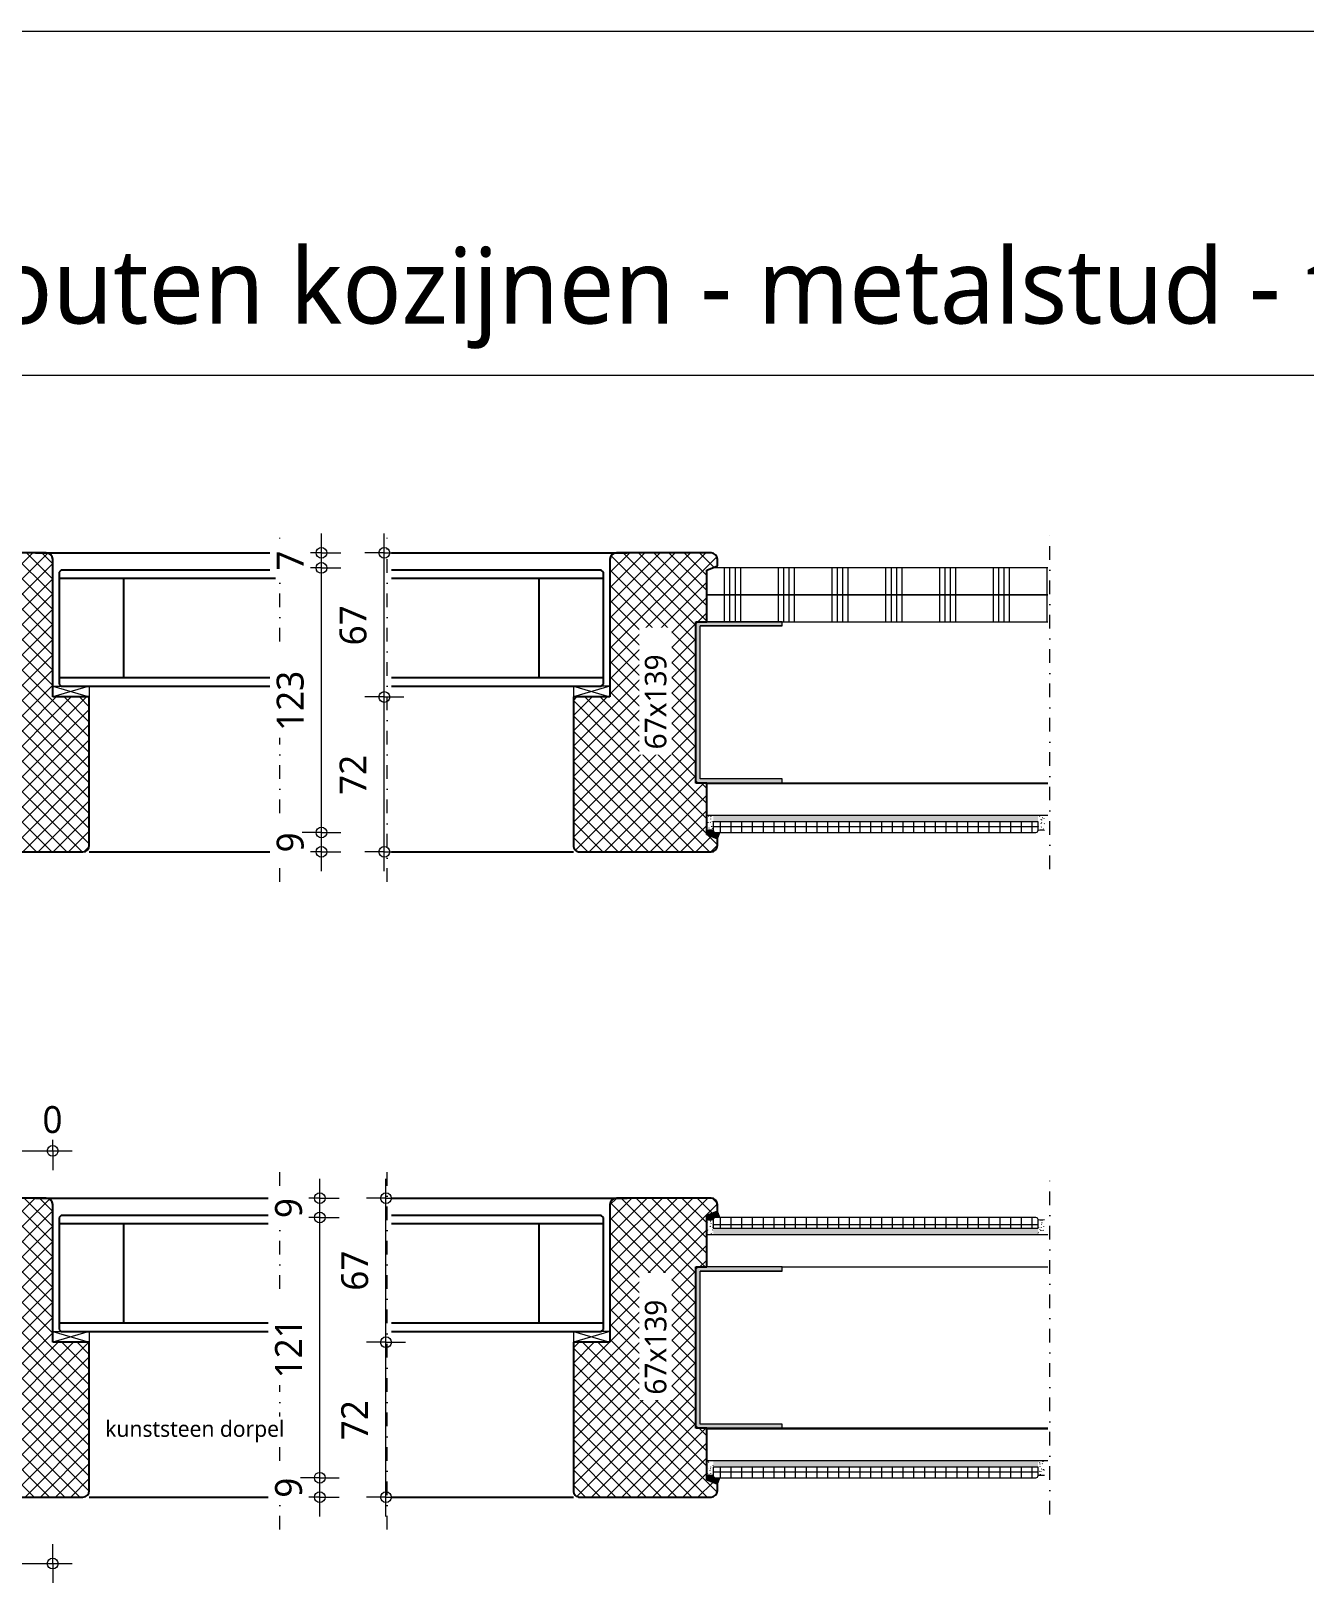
# Model space of a CAD drawing. Header units: millimetres. Extents: x -14863 to -6053, y 1430 to 7872.
# Drawn here: x -12393 to -11801, y 7021 to 7742 of the extents above; entities that cross this region are included whole.
import ezdxf

# ---------------------------------------------------------------- set-up
doc = ezdxf.new("R2010")
doc.units = ezdxf.units.MM
doc.linetypes.add('Dash dot', pattern=[15.875, 6.35, -4.7625, 0, -4.7625])
for name, color, linetype, lineweight in [('A-ANNO-DIMS', 211, 'Continuous', 13), ('A-ANNO-DIMS-5', 211, 'Continuous', 13), ('A-ANNO-NOTE', 131, 'Continuous', 18), ('A-DETL', 90, 'Continuous', 18), ('A-DETL-GENF', 92, 'Continuous', 18), ('A-DETL-MBND', 5, 'Continuous', 25), ('G-ANNO-TEXT', 231, 'Continuous', 13)]:
    doc.layers.add(name, color=color, linetype=linetype, lineweight=lineweight)
doc.styles.add('Segoe UI', font='segoeui.ttf', dxfattribs={"height": 10})
doc.styles.add('Segoe UI_1', font='segoeui.ttf', dxfattribs={"height": 35})
doc.styles.add('Segoe UI_2', font='segoeui.ttf', dxfattribs={"height": 12.5})
doc.styles.add('Segoe UI_3', font='segoeui.ttf', dxfattribs={"height": 7.5})
doc.dimstyles.new('2_5_mm', dxfattribs={"dimscale": 304.8, "dimtxt": 13.092049, "dimasz": 0.016404, "dimexe": 0.029528, "dimexo": 0.0625, "dimgap": 0.014764, "dimtad": 1, "dimdec": 0, "dimzin": 0, "dimdsep": 46, "dimtxsty": 'Segoe UI_2', "dimblk1": 'DOTBLANK', "dimblk2": 'DOTBLANK', "dimsah": 1, "dimcen": 0.09, "dimdle": 0.029528, "dimazin": 0, "dimtfac": 1, "dimtdec": 4, "dimtix": 1, "dimtmove": 0, "dimatfit": 3, "dimfxl": 0.029528, "dimfxlon": 1, "dimtvp": 1, "dimtfill": 1, "dimtolj": 1, "dimtzin": 0, "dimarcsym": 2})
pattern_1 = [(27, (12077.413, -7377.61), (3.77829049, 3.0474614), [0.16764, -7.982, 0.16764, -4.432, -1]), (27, (12077.413, -7377.61), (3.77829049, 3.0474614), [-12.75, 0.16764, -0.83236]), (58, (12077.413, -7377.61), (1.66906841, 4.55814772), [0.16764, -7.932, 0.16764, -8.032, -1]), (58, (12077.413, -7377.61), (1.66906841, 4.55814772), [-16.3, 0.16764, -0.83236]), (81, (12077.413, -7377.61), (-0.24462463, 4.84795408), [0.16764, -7.832, 0.16764, -4.362, -1]), (81, (12077.413, -7377.61), (-0.24462463, 4.84795408), [-12.53, 0.16764, -0.83236])]
pattern_2 = [(27, (12077.413, -7077.61), (3.77829049, 3.0474614), [0.16764, -7.982, 0.16764, -4.432, -1]), (27, (12077.413, -7077.61), (3.77829049, 3.0474614), [-12.75, 0.16764, -0.83236]), (58, (12077.413, -7077.61), (1.66906841, 4.55814772), [0.16764, -7.932, 0.16764, -8.032, -1]), (58, (12077.413, -7077.61), (1.66906841, 4.55814772), [-16.3, 0.16764, -0.83236]), (81, (12077.413, -7077.61), (-0.24462463, 4.84795408), [0.16764, -7.832, 0.16764, -4.362, -1]), (81, (12077.413, -7077.61), (-0.24462463, 4.84795408), [-12.53, 0.16764, -0.83236])]
pattern_3 = [(27, (12077.413, -7182.61), (3.77829049, 3.0474614), [0.16764, -7.982, 0.16764, -4.432, -1]), (27, (12077.413, -7182.61), (3.77829049, 3.0474614), [-12.75, 0.16764, -0.83236]), (58, (12077.413, -7182.61), (1.66906841, 4.55814772), [0.16764, -7.932, 0.16764, -8.032, -1]), (58, (12077.413, -7182.61), (1.66906841, 4.55814772), [-16.3, 0.16764, -0.83236]), (81, (12077.413, -7182.61), (-0.24462463, 4.84795408), [0.16764, -7.832, 0.16764, -4.362, -1]), (81, (12077.413, -7182.61), (-0.24462463, 4.84795408), [-12.53, 0.16764, -0.83236])]

# ---------------------------------------------------------------- blocks, each defined once
blk = doc.blocks.new('30 kitvoeg - schuine kitvoeg-4456954-32_1 Binnenkozijnen - hout')
at = {"layer": 'A-DETL-GENF'}
blk.add_hatch(color=256, dxfattribs=at).paths.add_polyline_path([(0, 0), (3, -1.09), (3.03, 1.26), (3.13, 1.5), (3.29, 1.71), (3.5, 1.87), (3.74, 1.97), (4, 2), (4.11, 3.5), (4, 5), (2, 5), (0.4, 1)])
blk.add_line((0, 0), (3, -1.09), dxfattribs=at)
blk = doc.blocks.new('30 kitvoeg - schuine kitvoeg-4456953-32_1 Binnenkozijnen - hout')
at = {"layer": 'A-DETL-GENF'}
blk.add_hatch(color=256, dxfattribs=at).paths.add_polyline_path([(0, 0), (2, -5), (4, -5), (4.11, -3.5), (4, -2), (3.74, -1.97), (3.5, -1.87), (3.29, -1.71), (3.13, -1.5), (3.03, -1.26), (3, -1), (3, 1.09), (2, 0.73)])
blk.add_line((3, 1.09), (0, 0), dxfattribs=at)
blk = doc.blocks.new('42 wandtegel - tegel-V25-32_1 Binnenkozijnen - hout')
at = {"layer": 'A-DETL-GENF', "lineweight": 13}
h = blk.add_hatch(dxfattribs=at)
h.set_pattern_fill('FP_73', color=256, style=0, pattern_type=2)
h.set_pattern_definition(pattern_1)
h.paths.add_polyline_path([(1.5, -7), (1.5, 0), (-1.5, 0), (-1.5, -7), (0, -6.89)])
h = blk.add_hatch(dxfattribs=at)
h.set_pattern_fill('FP_73', color=256, style=0, pattern_type=2)
h.set_pattern_definition(pattern_1)
h.paths.add_polyline_path([(151.5, -3), (152.5, -3), (152.5, 0), (1.5, 0), (1.5, -3), (55.52, -3)])
h = blk.add_hatch(dxfattribs=at)
h.set_pattern_fill('FP_73', color=256, style=0, pattern_type=2)
h.set_pattern_definition(pattern_1)
h.paths.add_polyline_path([(152.5, -7), (154, -6.89), (155.5, -7), (155.5, 0), (152.5, 0), (152.5, -3)])
h = blk.add_hatch(dxfattribs=at)
h.set_pattern_fill('FP_74', color=256, style=0, pattern_type=2)
h.set_pattern_definition([(0, (12077.413, -7377.61), (0, 5), []), (90, (12077.413, -7377.61), (-5, 3e-16), [])])
h.paths.add_polyline_path([(151.5, -8), (151.76, -7.97), (152, -7.87), (152.21, -7.71), (152.37, -7.5), (152.47, -7.26), (152.5, -7), (152.5, -3), (1.5, -3), (1.53, -7.26), (1.63, -7.5), (1.79, -7.71), (2, -7.87), (2.24, -7.97), (2.5, -8), (55.52, -8)])
at = {"layer": 'A-DETL-GENF'}
for p, q in [((152.5, -3), (1.5, -3)), ((1.5, -3), (1.5, -7)), ((152.5, -7), (152.5, -3)), ((2.5, -8), (151.5, -8))]:
    blk.add_line(p, q, dxfattribs=at)
for centre, radius, start, end in [((0, -16.8), 9.91, 81.29599, 98.70401), ((2.5, -7), 1, 180, 270), ((151.5, -7), 1, 270, 0), ((154, -16.8), 9.91, 81.29599, 98.70401)]:
    blk.add_arc(centre, radius, start, end, dxfattribs=at)
blk = doc.blocks.new('32 houten stijl var I - 67x139 _17sp_-V34-32_1 Binnenkozijnen - hout')
at = {"layer": 'A-DETL-GENF', "lineweight": 13}
h = blk.add_hatch(dxfattribs=at)
h.set_pattern_fill('FP_90', color=256, style=0, pattern_type=2)
h.set_pattern_definition([(45, (12432.913, -7499.61), (-3.5355339, 3.5355339), []), (135, (12432.913, -7499.61), (-3.5355339, -3.5355339), [])])
h.paths.add_polyline_path([(64, -139), (64.78, -138.9), (65.5, -138.6), (66.12, -138.12), (66.6, -137.5), (66.9, -136.78), (67, -136), (67, -67), (50, -67), (50, -3), (49.9, -2.22), (49.6, -1.5), (49.12, -0.88), (48.5, -0.4), (47.78, -0.1), (47, 0), (3, 0), (2.22, -0.1), (1.5, -0.4), (0.88, -0.88), (0.4, -1.5), (0.1, -2.22), (0, -3), (0, -6), (5, -8), (5, -32), (10, -32), (10, -107), (5, -107), (5, -131), (0, -133), (0, -136), (0.1, -136.78), (0.4, -137.5), (0.88, -138.12), (1.5, -138.6), (2.22, -138.9), (3, -139), (29.3, -139)])
at = {"layer": 'A-DETL-GENF', "lineweight": 25}
for p, q in [((47, 0), (3, 0)), ((0, -3), (0, -6)), ((0, -6), (5, -8)), ((50, -67), (50, -3)), ((5, -8), (5, -32)), ((5, -32), (10, -32)), ((10, -32), (10, -107)), ((67, -67), (50, -67)), ((67, -136), (67, -67)), ((10, -107), (5, -107)), ((5, -107), (5, -131)), ((5, -131), (0, -133)), ((0, -133), (0, -136)), ((3, -139), (64, -139))]:
    blk.add_line(p, q, dxfattribs=at)
for centre, start, end in [((3, -3), 90, 180), ((47, -3), 0, 90), ((3, -136), 180, 270), ((64, -136), 270, 0)]:
    blk.add_arc(centre, 3, start, end, dxfattribs=at)
blk = doc.blocks.new('40  gipsplaat - D12_5-V35-32_1 Binnenkozijnen - hout')
at = {"layer": 'A-DETL-GENF', "lineweight": 13}
h = blk.add_hatch(dxfattribs=at)
h.set_pattern_fill('FP_91', color=256, style=0, pattern_type=2)
h.set_pattern_definition([(270, (-11929.375, 7467.61), (25, 1e-15), []), (270, (-11931.875, 7467.61), (25, 1e-15), []), (270, (-11934.375, 7467.61), (25, 1e-15), []), (270, (-11936.875, 7467.61), (25, 1e-15), [])])
h.paths.add_polyline_path([(159.54, 0), (1, 0), (1, -12.5), (159.54, -12.5)])
at = {"layer": 'A-DETL-GENF'}
for p, q in [((124.54, 0), (1, 0)), ((124.54, 0), (1, 0)), ((159.54, 0), (124.54, 0)), ((159.54, -12.5), (159.54, 0)), ((159.54, -12.5), (159.54, 0)), ((1, -12.5), (159.54, -12.5))]:
    blk.add_line(p, q, dxfattribs=at)
blk = doc.blocks.new('40  gipsplaat - D12_5-V36-32_1 Binnenkozijnen - hout')
at = {"layer": 'A-DETL-GENF', "lineweight": 13}
h = blk.add_hatch(dxfattribs=at)
h.set_pattern_fill('FP_92', color=256, style=0, pattern_type=2)
h.set_pattern_definition([(270, (-11929.375, 7480.11), (25, 1e-15), []), (270, (-11931.875, 7480.11), (25, 1e-15), []), (270, (-11934.375, 7480.11), (25, 1e-15), []), (270, (-11936.875, 7480.11), (25, 1e-15), [])])
h.paths.add_polyline_path([(159.54, 0), (1, 0), (1, -12.5), (157.04, -12.5), (159.54, -11.5)])
at = {"layer": 'A-DETL-GENF'}
for p, q in [((159.54, 0), (1, 0)), ((159.54, 0), (1, 0)), ((159.54, -11.5), (159.54, 0)), ((1, -12.5), (157.04, -12.5)), ((1, -12.5), (157.04, -12.5))]:
    blk.add_line(p, q, dxfattribs=at)
blk = doc.blocks.new('40 gipsplaat - D15-2699479-32_1 Binnenkozijnen - hout')
at = {"layer": 'A-DETL-GENF', "lineweight": 13}
h = blk.add_hatch(dxfattribs=at)
h.set_pattern_fill('FP_93', color=256, style=0, pattern_type=2)
h.set_pattern_definition([(0, (12078.913, -7382.61), (0, 25), []), (0, (12078.913, -7380.11), (0, 25), []), (0, (12078.913, -7377.61), (0, 25), []), (0, (12078.913, -7375.11), (0, 25), [])])
h.paths.add_polyline_path([(0, -15), (158.54, -15), (158.54, 0), (0, 0)])
at = {"layer": 'A-DETL-GENF'}
for p, q in [((158.54, 0), (35, 0)), ((0, -15), (158.54, -15))]:
    blk.add_line(p, q, dxfattribs=at)
blk = doc.blocks.new('22 verzwaard metalstud profiel - 75 mm-2059195-32_1 Binnenkozijnen - hout')
at = {"layer": 'A-DETL-GENF'}
blk.add_hatch(color=256, dxfattribs=at).paths.add_polyline_path([(-37.5, -40), (-35.5, -40), (-35.5, -2), (35.5, -2), (35.5, -40), (37.5, -40), (37.5, -1), (36.5, 0), (-36.5, 0), (-37.5, -1), (-37.5, -5)])
for p, q in [((-36.5, 0), (-37.5, -1)), ((-37.5, -1), (-36.5, 0)), ((37.5, -1), (36.5, 0)), ((-37.5, -5), (-37.5, -40)), ((-37.5, -40), (-37.5, -5)), ((-35.5, -2), (35.5, -2)), ((-35.5, -40), (-35.5, -2)), ((-35.5, -40), (-35.5, -2)), ((-35.5, -2), (35.5, -2)), ((35.5, -2), (35.5, -40)), ((35.5, -40), (35.5, -2)), ((37.5, -1), (36.5, 0)), ((37.5, -40), (37.5, -5)), ((37.5, -40), (37.5, -5)), ((-37.5, -40), (-35.5, -40)), ((-37.5, -40), (-35.5, -40)), ((35.5, -40), (37.5, -40)), ((35.5, -40), (37.5, -40))]:
    blk.add_line(p, q, dxfattribs=at)
blk = doc.blocks.new('32 houten stijl var I - 67x139 _17sp_-2306692-32_1 Binnenkozijnen - hout')
at = {"layer": 'A-DETL-GENF', "lineweight": 13}
h = blk.add_hatch(dxfattribs=at)
h.set_pattern_fill('FP_94', color=256, style=0, pattern_type=2)
h.set_pattern_definition([(225, (-12073.913, 7499.61), (3.5355339, -3.5355339), []), (315, (-12073.913, 7499.61), (3.5355339, 3.5355339), [])])
h.paths.add_polyline_path([(64, 139), (3, 139), (2.22, 138.9), (1.5, 138.6), (0.88, 138.12), (0.4, 137.5), (0.1, 136.78), (0, 136), (0, 133), (5, 131), (5, 107), (10, 107), (10, 32), (5, 32), (5, 8), (0, 6), (0, 3), (0.1, 2.22), (0.4, 1.5), (0.88, 0.88), (1.5, 0.4), (2.22, 0.1), (3, 0), (47, 0), (47.78, 0.1), (48.5, 0.4), (49.12, 0.88), (49.6, 1.5), (49.9, 2.22), (50, 3), (50, 67), (67, 67), (67, 136), (66.9, 136.78), (66.6, 137.5), (66.12, 138.12), (65.5, 138.6), (64.78, 138.9)])
at = {"layer": 'A-DETL-GENF', "lineweight": 25}
for p, q in [((64, 139), (3, 139)), ((0, 136), (0, 133)), ((0, 133), (5, 131)), ((5, 131), (5, 107)), ((67, 67), (67, 136)), ((5, 107), (10, 107)), ((10, 107), (10, 32)), ((50, 3), (50, 67)), ((50, 67), (67, 67)), ((10, 32), (5, 32)), ((5, 32), (5, 8)), ((5, 8), (0, 6)), ((0, 6), (0, 3)), ((3, 0), (47, 0))]:
    blk.add_line(p, q, dxfattribs=at)
for centre, start, end in [((3, 136), 90, 180), ((64, 136), 360, 90), ((3, 3), 180, 270), ((47, 3), 270, 360)]:
    blk.add_arc(centre, 3, start, end, dxfattribs=at)
blk = doc.blocks.new('32 binnendeur-horizontaal - D 54 _sp17_-2392886-32_1 Binnenkozijnen - hout')
at = {"layer": 'A-DETL-GENF', "lineweight": 25}
for p, q in [((-944.26, 1052.46), (-945.26, 1051.46)), ((-945.26, 1051.46), (-945.26, 1048.46)), ((-915.26, 1048.46), (-945.26, 1048.46)), ((-945.26, 1048.46), (-945.26, 1002.46)), ((-844.72, 1048.46), (-945.26, 1048.46)), ((-844.72, 1052.46), (-944.26, 1052.46)), ((-915.26, 1002.46), (-915.26, 1048.46)), ((-693.26, 1052.46), (-790.72, 1052.46)), ((-692.26, 1048.46), (-790.72, 1048.46)), ((-722.26, 1048.46), (-722.26, 1002.46)), ((-692.26, 1048.46), (-722.26, 1048.46)), ((-692.26, 1051.46), (-693.26, 1052.46)), ((-692.26, 1048.46), (-692.26, 1051.46)), ((-692.26, 1002.46), (-692.26, 1048.46)), ((-945.26, 1002.46), (-945.26, 999.46)), ((-945.26, 1002.46), (-915.26, 1002.46)), ((-945.26, 1002.46), (-844.72, 1002.46)), ((-945.26, 999.46), (-944.26, 998.46)), ((-944.26, 998.46), (-844.72, 998.46)), ((-790.72, 1002.46), (-692.26, 1002.46)), ((-790.72, 998.46), (-693.26, 998.46)), ((-722.26, 1002.46), (-692.26, 1002.46)), ((-693.26, 998.46), (-692.26, 999.46)), ((-692.26, 999.46), (-692.26, 1002.46))]:
    blk.add_line(p, q, dxfattribs=at)
at = {"layer": 'A-DETL-GENF'}
for p, q in [((-948.26, 998.46), (-931.26, 998.46)), ((-948.26, 993.46), (-948.26, 998.46)), ((-948.26, 998.46), (-931.26, 993.46)), ((-931.26, 998.46), (-948.26, 993.46)), ((-931.26, 998.46), (-931.26, 993.46)), ((-706.26, 998.46), (-706.26, 993.46)), ((-689.26, 998.46), (-706.26, 998.46)), ((-689.26, 998.46), (-706.26, 993.46)), ((-706.26, 998.46), (-689.26, 993.46)), ((-689.26, 993.46), (-689.26, 998.46)), ((-931.26, 993.46), (-948.26, 993.46)), ((-706.26, 993.46), (-689.26, 993.46))]:
    blk.add_line(p, q, dxfattribs=at)
blk = doc.blocks.new('42 wandtegel - tegel-V37-32_1 Binnenkozijnen - hout')
at = {"layer": 'A-DETL-GENF', "lineweight": 13}
h = blk.add_hatch(dxfattribs=at)
h.set_pattern_fill('FP_95', color=256, style=0, pattern_type=2)
h.set_pattern_definition(pattern_2)
h.paths.add_polyline_path([(1.5, -7), (1.5, 0), (-1.5, 0), (-1.5, -7), (0, -6.89)])
h = blk.add_hatch(dxfattribs=at)
h.set_pattern_fill('FP_95', color=256, style=0, pattern_type=2)
h.set_pattern_definition(pattern_2)
h.paths.add_polyline_path([(151.5, -3), (152.5, -3), (152.5, 0), (1.5, 0), (1.5, -3), (55.52, -3)])
h = blk.add_hatch(dxfattribs=at)
h.set_pattern_fill('FP_95', color=256, style=0, pattern_type=2)
h.set_pattern_definition(pattern_2)
h.paths.add_polyline_path([(152.5, -7), (154, -6.89), (155.5, -7), (155.5, 0), (152.5, 0), (152.5, -3)])
h = blk.add_hatch(dxfattribs=at)
h.set_pattern_fill('FP_96', color=256, style=0, pattern_type=2)
h.set_pattern_definition([(0, (12077.413, -7077.61), (0, 5), []), (90, (12077.413, -7077.61), (-5, 3e-16), [])])
h.paths.add_polyline_path([(151.5, -8), (151.76, -7.97), (152, -7.87), (152.21, -7.71), (152.37, -7.5), (152.47, -7.26), (152.5, -7), (152.5, -3), (1.5, -3), (1.53, -7.26), (1.63, -7.5), (1.79, -7.71), (2, -7.87), (2.24, -7.97), (2.5, -8), (55.52, -8)])
at = {"layer": 'A-DETL-GENF'}
for p, q in [((152.5, -3), (1.5, -3)), ((1.5, -3), (1.5, -7)), ((152.5, -7), (152.5, -3)), ((2.5, -8), (151.5, -8))]:
    blk.add_line(p, q, dxfattribs=at)
for centre, radius, start, end in [((0, -16.8), 9.91, 81.29599, 98.70401), ((2.5, -7), 1, 180, 270), ((151.5, -7), 1, 270, 0), ((154, -16.8), 9.91, 81.29599, 98.70401)]:
    blk.add_arc(centre, radius, start, end, dxfattribs=at)
blk = doc.blocks.new('42 wandtegel - tegel-V38-32_1 Binnenkozijnen - hout')
at = {"layer": 'A-DETL-GENF', "lineweight": 13}
h = blk.add_hatch(dxfattribs=at)
h.set_pattern_fill('FP_98', color=256, style=0, pattern_type=2)
h.set_pattern_definition([(0, (12077.413, -7182.61), (0, 5), []), (90, (12077.413, -7182.61), (-5, 3e-16), [])])
h.paths.add_polyline_path([(1.5, 3), (152.5, 3), (152.47, 7.26), (152.37, 7.5), (152.21, 7.71), (152, 7.87), (151.76, 7.97), (151.5, 8), (2.24, 7.97), (2, 7.87), (1.79, 7.71), (1.63, 7.5), (1.53, 7.26), (1.5, 7)])
h = blk.add_hatch(dxfattribs=at)
h.set_pattern_fill('FP_97', color=256, style=0, pattern_type=2)
h.set_pattern_definition(pattern_3)
h.paths.add_polyline_path([(1.5, 0), (1.5, 7), (0, 6.89), (-1.5, 7), (-1.5, 0)])
h = blk.add_hatch(dxfattribs=at)
h.set_pattern_fill('FP_97', color=256, style=0, pattern_type=2)
h.set_pattern_definition(pattern_3)
h.paths.add_polyline_path([(152.5, 0), (152.5, 3), (1.5, 3), (1.5, 0), (151.5, 0)])
h = blk.add_hatch(dxfattribs=at)
h.set_pattern_fill('FP_97', color=256, style=0, pattern_type=2)
h.set_pattern_definition(pattern_3)
h.paths.add_polyline_path([(152.5, 0), (155.5, 0), (155.5, 7), (154, 6.89), (152.5, 7), (152.5, 3)])
at = {"layer": 'A-DETL-GENF'}
for p, q in [((151.5, 8), (2.5, 8)), ((1.5, 7), (1.5, 3)), ((1.5, 3), (152.5, 3)), ((152.5, 3), (152.5, 7))]:
    blk.add_line(p, q, dxfattribs=at)
for centre, radius, start, end in [((2.5, 7), 1, 90, 180), ((151.5, 7), 1, 360, 90), ((0, 16.8), 9.91, 261.29599, 278.70401), ((154, 16.8), 9.91, 261.29599, 278.70401)]:
    blk.add_arc(centre, radius, start, end, dxfattribs=at)
blk = doc.blocks.new('32 houten stijl var I - 67x139 _17sp_-V43-32_1 Binnenkozijnen - hout')
at = {"layer": 'A-DETL-GENF', "lineweight": 13}
h = blk.add_hatch(dxfattribs=at)
h.set_pattern_fill('FP_104', color=256, style=0, pattern_type=2)
h.set_pattern_definition([(45, (12432.913, -7199.61), (-3.5355339, 3.5355339), []), (135, (12432.913, -7199.61), (-3.5355339, -3.5355339), [])])
h.paths.add_polyline_path([(64, -139), (64.78, -138.9), (65.5, -138.6), (66.12, -138.12), (66.6, -137.5), (66.9, -136.78), (67, -136), (67, -67), (50, -67), (50, -3), (49.9, -2.22), (49.6, -1.5), (49.12, -0.88), (48.5, -0.4), (47.78, -0.1), (47, 0), (3, 0), (2.22, -0.1), (1.5, -0.4), (0.88, -0.88), (0.4, -1.5), (0.1, -2.22), (0, -3), (0, -6), (5, -8), (5, -32), (10, -32), (10, -107), (5, -107), (5, -131), (0, -133), (0, -136), (0.1, -136.78), (0.4, -137.5), (0.88, -138.12), (1.5, -138.6), (2.22, -138.9), (3, -139)])
at = {"layer": 'A-DETL-GENF', "lineweight": 25}
for p, q in [((47, 0), (3, 0)), ((0, -3), (0, -6)), ((0, -6), (5, -8)), ((50, -67), (50, -3)), ((5, -8), (5, -32)), ((5, -32), (10, -32)), ((10, -32), (10, -107)), ((67, -67), (50, -67)), ((67, -136), (67, -67)), ((10, -107), (5, -107)), ((5, -107), (5, -131)), ((5, -131), (0, -133)), ((0, -133), (0, -136)), ((3, -139), (64, -139))]:
    blk.add_line(p, q, dxfattribs=at)
for centre, start, end in [((3, -3), 90, 180), ((47, -3), 0, 90), ((3, -136), 180, 270), ((64, -136), 270, 0)]:
    blk.add_arc(centre, 3, start, end, dxfattribs=at)
blk = doc.blocks.new('40 gipsplaat - D15-V44-32_1 Binnenkozijnen - hout')
at = {"layer": 'A-DETL-GENF'}
for p, q in [((124.54, 0), (1, 0)), ((1, -15), (159.54, -15))]:
    blk.add_line(p, q, dxfattribs=at)
blk = doc.blocks.new('40 gipsplaat - D15-V45-32_1 Binnenkozijnen - hout')
at = {"layer": 'A-DETL-GENF', "lineweight": 13}
h = blk.add_hatch(dxfattribs=at)
h.set_pattern_fill('FP_105', color=256, style=0, pattern_type=2)
h.set_pattern_definition([(0, (12078.913, -7082.61), (0, 25), []), (0, (12078.913, -7080.11), (0, 25), []), (0, (12078.913, -7077.61), (0, 25), []), (0, (12078.913, -7075.11), (0, 25), [])])
h.paths.add_polyline_path([(0, -15), (158.54, -15), (158.54, 0), (0, 0)])
at = {"layer": 'A-DETL-GENF'}
for p, q in [((158.54, 0), (35, 0)), ((0, -15), (158.54, -15))]:
    blk.add_line(p, q, dxfattribs=at)
blk = doc.blocks.new('32 houten stijl var I - 67x139 _17sp_-V46-32_1 Binnenkozijnen - hout')
at = {"layer": 'A-DETL-GENF', "lineweight": 13}
h = blk.add_hatch(dxfattribs=at)
h.set_pattern_fill('FP_106', color=256, style=0, pattern_type=2)
h.set_pattern_definition([(225, (-12073.913, 7199.61), (3.5355339, -3.5355339), []), (315, (-12073.913, 7199.61), (3.5355339, 3.5355339), [])])
h.paths.add_polyline_path([(64, 139), (3, 139), (2.22, 138.9), (1.5, 138.6), (0.88, 138.12), (0.4, 137.5), (0.1, 136.78), (0, 136), (0, 133), (5, 131), (5, 107), (10, 107), (10, 32), (5, 32), (5, 8), (0, 6), (0, 3), (0.1, 2.22), (0.4, 1.5), (0.88, 0.88), (1.5, 0.4), (2.22, 0.1), (3, 0), (47, 0), (47.78, 0.1), (48.5, 0.4), (49.12, 0.88), (49.6, 1.5), (49.9, 2.22), (50, 3), (50, 67), (67, 67), (67, 136), (66.9, 136.78), (66.6, 137.5), (66.12, 138.12), (65.5, 138.6), (64.78, 138.9)])
at = {"layer": 'A-DETL-GENF', "lineweight": 25}
for p, q in [((64, 139), (3, 139)), ((0, 136), (0, 133)), ((0, 133), (5, 131)), ((5, 131), (5, 107)), ((67, 67), (67, 136)), ((5, 107), (10, 107)), ((10, 107), (10, 32)), ((50, 3), (50, 67)), ((50, 67), (67, 67)), ((10, 32), (5, 32)), ((5, 32), (5, 8)), ((5, 8), (0, 6)), ((0, 6), (0, 3)), ((3, 0), (47, 0))]:
    blk.add_line(p, q, dxfattribs=at)
for centre, start, end in [((3, 136), 90, 180), ((64, 136), 360, 90), ((3, 3), 180, 270), ((47, 3), 270, 360)]:
    blk.add_arc(centre, 3, start, end, dxfattribs=at)
blk = doc.blocks.new('00 Afbreeklijn 0 s l - Type 1-2130516-32_1 Binnenkozijnen - hout')
at = {"layer": 'A-DETL-GENF', "linetype": 'Dash dot'}
blk.add_line((140, 0), (-15, 0), dxfattribs=at)
blk = doc.blocks.new('00 afbreeklijn 2 s l - breed 50-2322821-32_1 Binnenkozijnen - hout')
at = {"layer": 'A-DETL-GENF', "linetype": 'Dash dot'}
for p, q in [((145, 0), (-15, 0)), ((145, -50), (-15, -50))]:
    blk.add_line(p, q, dxfattribs=at)
blk = doc.blocks.new('00 afbreeklijn 2 s l - breed 50-2323921-32_1 Binnenkozijnen - hout')
at = {"layer": 'A-DETL-GENF', "linetype": 'Dash dot'}
for p, q in [((154, 0), (-15, 0)), ((154, -50), (-15, -50))]:
    blk.add_line(p, q, dxfattribs=at)
blk = doc.blocks.new('DIMBLOCK29-32_1 Binnenkozijnen - hout')
at = {"layer": 'A-ANNO-DIMS-5'}
for p, q in [((-12432.91, 7029.71), (-12432.91, 7038.71)), ((-12382.91, 7029.71), (-12382.91, 7038.71)), ((-12441.91, 7029.71), (-12373.91, 7029.71)), ((-12432.91, 7029.71), (-12432.91, 7020.71)), ((-12382.91, 7029.71), (-12382.91, 7020.71))]:
    blk.add_line(p, q, dxfattribs=at)
for centre in [(-12432.91, 7029.71), (-12382.91, 7029.71)]:
    blk.add_circle(centre, 2.5, dxfattribs=at)
at = {"layer": 'A-ANNO-DIMS-5', "color": 0, "insert": (-12417.43, 7050.52), "char_height": 12.5, "width": 22.8516, "attachment_point": 1, "line_spacing_factor": 1.142579, "style": 'Segoe UI_2', "bg_fill": 3, "box_fill_scale": 1.25, "bg_fill_color": 9, "bg_fill_true_color": 13158600, "bg_fill_transparency": 0}
blk.add_mtext('50', dxfattribs=at)
blk = doc.blocks.new('_DotBlank')
at = {"color": 0, "linetype": 'ByBlock', "lineweight": -2}
blk.add_line((-0.5, 0), (-1, 0), dxfattribs=at)
blk.add_circle((0, 0), 0.5, dxfattribs=at)
blk = doc.blocks.new('DIMBLOCK30-32_1 Binnenkozijnen - hout')
at = {"layer": 'A-ANNO-DIMS-5'}
for p, q in [((-12432.91, 7221.59), (-12432.91, 7230.59)), ((-12382.91, 7221.59), (-12382.91, 7230.59)), ((-12441.91, 7221.59), (-12382.91, 7221.59)), ((-12432.91, 7221.59), (-12432.91, 7212.59)), ((-12382.91, 7221.59), (-12382.91, 7212.59))]:
    blk.add_line(p, q, dxfattribs=at)
for centre in [(-12432.91, 7221.59), (-12382.91, 7221.59)]:
    blk.add_circle(centre, 2.5, dxfattribs=at)
at = {"layer": 'A-ANNO-DIMS-5', "color": 0, "insert": (-12417.43, 7242.4), "char_height": 12.5, "width": 22.8516, "attachment_point": 1, "line_spacing_factor": 1.142579, "style": 'Segoe UI_2', "bg_fill": 3, "box_fill_scale": 1.25, "bg_fill_color": 9, "bg_fill_true_color": 13158600, "bg_fill_transparency": 0}
blk.add_mtext('50', dxfattribs=at)
blk = doc.blocks.new('DIMBLOCK31-32_1 Binnenkozijnen - hout')
at = {"layer": 'A-ANNO-DIMS-5'}
for q in [(-12382.91, 7230.59), (-12382.91, 7230.59), (-12373.91, 7221.59), (-12382.91, 7212.59), (-12382.91, 7212.59)]:
    blk.add_line((-12382.91, 7221.59), q, dxfattribs=at)
blk.add_circle((-12382.91, 7221.59), 2.5, dxfattribs=at)
blk.add_circle((-12382.91, 7221.59), 2.5, dxfattribs=at)
at = {"layer": 'A-ANNO-DIMS-5', "color": 0, "insert": (-12387.67, 7242.4), "char_height": 12.5, "width": 11.4258, "attachment_point": 1, "line_spacing_factor": 1.142579, "style": 'Segoe UI_2', "bg_fill": 3, "box_fill_scale": 1.25, "bg_fill_color": 9, "bg_fill_true_color": 13158600, "bg_fill_transparency": 0}
blk.add_mtext('0', dxfattribs=at)
blk = doc.blocks.new('DIMBLOCK32-32_1 Binnenkozijnen - hout')
at = {"layer": 'A-ANNO-DIMS-5'}
for p, q in [((-12258.77, 7069.61), (-12267.77, 7069.61)), ((-12258.77, 7051.61), (-12258.77, 7069.61)), ((-12258.77, 7069.61), (-12249.77, 7069.61)), ((-12258.77, 7060.61), (-12267.77, 7060.61)), ((-12258.77, 7060.61), (-12249.77, 7060.61))]:
    blk.add_line(p, q, dxfattribs=at)
for centre in [(-12258.77, 7069.61), (-12258.77, 7060.61)]:
    blk.add_circle(centre, 2.5, dxfattribs=at)
at = {"layer": 'A-ANNO-DIMS-5', "color": 0, "insert": (-12279.58, 7060.35), "char_height": 12.5, "width": 11.4258, "attachment_point": 1, "rotation": 90, "line_spacing_factor": 1.142579, "style": 'Segoe UI_2', "bg_fill": 3, "box_fill_scale": 1.25, "bg_fill_color": 9, "bg_fill_true_color": 13158600, "bg_fill_transparency": 0}
blk.add_mtext('9', dxfattribs=at)
blk = doc.blocks.new('DIMBLOCK33-32_1 Binnenkozijnen - hout')
at = {"layer": 'A-ANNO-DIMS-5'}
for p, q in [((-12258.77, 7190.61), (-12267.77, 7190.61)), ((-12258.77, 7069.61), (-12258.77, 7190.61)), ((-12258.77, 7190.61), (-12249.77, 7190.61)), ((-12258.77, 7069.61), (-12267.77, 7069.61)), ((-12258.77, 7069.61), (-12249.77, 7069.61))]:
    blk.add_line(p, q, dxfattribs=at)
for centre in [(-12258.77, 7190.61), (-12258.77, 7069.61)]:
    blk.add_circle(centre, 2.5, dxfattribs=at)
at = {"layer": 'A-ANNO-DIMS-5', "color": 0, "insert": (-12279.58, 7115.83), "char_height": 12.5, "width": 34.2774, "attachment_point": 1, "rotation": 90, "line_spacing_factor": 1.142579, "style": 'Segoe UI_2', "bg_fill": 3, "box_fill_scale": 1.25, "bg_fill_color": 9, "bg_fill_true_color": 13158600, "bg_fill_transparency": 0}
blk.add_mtext('121', dxfattribs=at)
blk = doc.blocks.new('DIMBLOCK34-32_1 Binnenkozijnen - hout')
at = {"layer": 'A-ANNO-DIMS-5'}
for p, q in [((-12258.77, 7190.61), (-12258.77, 7208.61)), ((-12258.77, 7199.61), (-12267.77, 7199.61)), ((-12258.77, 7199.61), (-12249.77, 7199.61)), ((-12258.77, 7190.61), (-12267.77, 7190.61)), ((-12258.77, 7190.61), (-12249.77, 7190.61))]:
    blk.add_line(p, q, dxfattribs=at)
for centre in [(-12258.77, 7199.61), (-12258.77, 7190.61)]:
    blk.add_circle(centre, 2.5, dxfattribs=at)
at = {"layer": 'A-ANNO-DIMS-5', "color": 0, "insert": (-12279.58, 7190.35), "char_height": 12.5, "width": 11.4258, "attachment_point": 1, "rotation": 90, "line_spacing_factor": 1.142579, "style": 'Segoe UI_2', "bg_fill": 3, "box_fill_scale": 1.25, "bg_fill_color": 9, "bg_fill_true_color": 13158600, "bg_fill_transparency": 0}
blk.add_mtext('9', dxfattribs=at)
blk = doc.blocks.new('DIMBLOCK35-32_1 Binnenkozijnen - hout')
at = {"layer": 'A-ANNO-DIMS-5'}
for p, q in [((-12228, 7132.61), (-12237, 7132.61)), ((-12228, 7051.61), (-12228, 7132.61)), ((-12228, 7132.61), (-12219, 7132.61)), ((-12228, 7060.61), (-12237, 7060.61)), ((-12228, 7060.61), (-12219, 7060.61))]:
    blk.add_line(p, q, dxfattribs=at)
for centre in [(-12228, 7132.61), (-12228, 7060.61)]:
    blk.add_circle(centre, 2.5, dxfattribs=at)
at = {"layer": 'A-ANNO-DIMS-5', "color": 0, "insert": (-12248.81, 7087.09), "char_height": 12.5, "width": 22.8516, "attachment_point": 1, "rotation": 90, "line_spacing_factor": 1.142579, "style": 'Segoe UI_2', "bg_fill": 3, "box_fill_scale": 1.25, "bg_fill_color": 9, "bg_fill_true_color": 13158600, "bg_fill_transparency": 0}
blk.add_mtext('72', dxfattribs=at)
blk = doc.blocks.new('DIMBLOCK36-32_1 Binnenkozijnen - hout')
at = {"layer": 'A-ANNO-DIMS-5'}
for p, q in [((-12228, 7132.61), (-12228, 7208.61)), ((-12228, 7199.61), (-12237, 7199.61)), ((-12228, 7199.61), (-12219, 7199.61)), ((-12228, 7132.61), (-12237, 7132.61)), ((-12228, 7132.61), (-12219, 7132.61))]:
    blk.add_line(p, q, dxfattribs=at)
for centre in [(-12228, 7199.61), (-12228, 7132.61)]:
    blk.add_circle(centre, 2.5, dxfattribs=at)
at = {"layer": 'A-ANNO-DIMS-5', "color": 0, "insert": (-12248.81, 7156.59), "char_height": 12.5, "width": 22.8516, "attachment_point": 1, "rotation": 90, "line_spacing_factor": 1.142579, "style": 'Segoe UI_2', "bg_fill": 3, "box_fill_scale": 1.25, "bg_fill_color": 9, "bg_fill_true_color": 13158600, "bg_fill_transparency": 0}
blk.add_mtext('67', dxfattribs=at)
blk = doc.blocks.new('DIMBLOCK38-32_1 Binnenkozijnen - hout')
at = {"layer": 'A-ANNO-DIMS-5'}
for p, q in [((-12258, 7369.61), (-12267, 7369.61)), ((-12258, 7351.61), (-12258, 7369.61)), ((-12258, 7369.61), (-12249, 7369.61)), ((-12258, 7360.61), (-12267, 7360.61)), ((-12258, 7360.61), (-12249, 7360.61))]:
    blk.add_line(p, q, dxfattribs=at)
for centre in [(-12258, 7369.61), (-12258, 7360.61)]:
    blk.add_circle(centre, 2.5, dxfattribs=at)
at = {"layer": 'A-ANNO-DIMS-5', "color": 0, "insert": (-12278.81, 7360.35), "char_height": 12.5, "width": 11.4258, "attachment_point": 1, "rotation": 90, "line_spacing_factor": 1.142579, "style": 'Segoe UI_2', "bg_fill": 3, "box_fill_scale": 1.25, "bg_fill_color": 9, "bg_fill_true_color": 13158600, "bg_fill_transparency": 0}
blk.add_mtext('9', dxfattribs=at)
blk = doc.blocks.new('DIMBLOCK39-32_1 Binnenkozijnen - hout')
at = {"layer": 'A-ANNO-DIMS-5'}
for p, q in [((-12258, 7492.61), (-12267, 7492.61)), ((-12258, 7369.61), (-12258, 7492.61)), ((-12258, 7492.61), (-12249, 7492.61)), ((-12258, 7369.61), (-12267, 7369.61)), ((-12258, 7369.61), (-12249, 7369.61))]:
    blk.add_line(p, q, dxfattribs=at)
for centre in [(-12258, 7492.61), (-12258, 7369.61)]:
    blk.add_circle(centre, 2.5, dxfattribs=at)
at = {"layer": 'A-ANNO-DIMS-5', "color": 0, "insert": (-12278.81, 7416.83), "char_height": 12.5, "width": 34.2774, "attachment_point": 1, "rotation": 90, "line_spacing_factor": 1.142579, "style": 'Segoe UI_2', "bg_fill": 3, "box_fill_scale": 1.25, "bg_fill_color": 9, "bg_fill_true_color": 13158600, "bg_fill_transparency": 0}
blk.add_mtext('123', dxfattribs=at)
blk = doc.blocks.new('DIMBLOCK40-32_1 Binnenkozijnen - hout')
at = {"layer": 'A-ANNO-DIMS-5'}
for p, q in [((-12258, 7492.61), (-12258, 7508.61)), ((-12258, 7499.61), (-12267, 7499.61)), ((-12258, 7499.61), (-12249, 7499.61)), ((-12258, 7492.61), (-12267, 7492.61)), ((-12258, 7492.61), (-12249, 7492.61))]:
    blk.add_line(p, q, dxfattribs=at)
for centre in [(-12258, 7499.61), (-12258, 7492.61)]:
    blk.add_circle(centre, 2.5, dxfattribs=at)
at = {"layer": 'A-ANNO-DIMS-5', "color": 0, "insert": (-12278.81, 7491.35), "char_height": 12.5, "width": 11.4258, "attachment_point": 1, "rotation": 90, "line_spacing_factor": 1.142579, "style": 'Segoe UI_2', "bg_fill": 3, "box_fill_scale": 1.25, "bg_fill_color": 9, "bg_fill_true_color": 13158600, "bg_fill_transparency": 0}
blk.add_mtext('7', dxfattribs=at)
blk = doc.blocks.new('DIMBLOCK41-32_1 Binnenkozijnen - hout')
at = {"layer": 'A-ANNO-DIMS-5'}
for p, q in [((-12228.77, 7432.61), (-12237.77, 7432.61)), ((-12228.77, 7351.61), (-12228.77, 7432.61)), ((-12228.77, 7432.61), (-12219.77, 7432.61)), ((-12228.77, 7360.61), (-12237.77, 7360.61)), ((-12228.77, 7360.61), (-12219.77, 7360.61))]:
    blk.add_line(p, q, dxfattribs=at)
for centre in [(-12228.77, 7432.61), (-12228.77, 7360.61)]:
    blk.add_circle(centre, 2.5, dxfattribs=at)
at = {"layer": 'A-ANNO-DIMS-5', "color": 0, "insert": (-12249.58, 7387.09), "char_height": 12.5, "width": 22.8516, "attachment_point": 1, "rotation": 90, "line_spacing_factor": 1.142579, "style": 'Segoe UI_2', "bg_fill": 3, "box_fill_scale": 1.25, "bg_fill_color": 9, "bg_fill_true_color": 13158600, "bg_fill_transparency": 0}
blk.add_mtext('72', dxfattribs=at)
blk = doc.blocks.new('DIMBLOCK42-32_1 Binnenkozijnen - hout')
at = {"layer": 'A-ANNO-DIMS-5'}
for p, q in [((-12228.77, 7432.61), (-12228.77, 7508.61)), ((-12228.77, 7499.61), (-12237.77, 7499.61)), ((-12228.77, 7499.61), (-12219.77, 7499.61)), ((-12228.77, 7432.61), (-12237.77, 7432.61)), ((-12228.77, 7432.61), (-12219.77, 7432.61))]:
    blk.add_line(p, q, dxfattribs=at)
for centre in [(-12228.77, 7499.61), (-12228.77, 7432.61)]:
    blk.add_circle(centre, 2.5, dxfattribs=at)
at = {"layer": 'A-ANNO-DIMS-5', "color": 0, "insert": (-12249.58, 7456.59), "char_height": 12.5, "width": 22.8516, "attachment_point": 1, "rotation": 90, "line_spacing_factor": 1.142579, "style": 'Segoe UI_2', "bg_fill": 3, "box_fill_scale": 1.25, "bg_fill_color": 9, "bg_fill_true_color": 13158600, "bg_fill_transparency": 0}
blk.add_mtext('67', dxfattribs=at)

msp = doc.modelspace()

# ---------------------------------------------------------------- linework, layer by layer
at = {"layer": 'A-DETL'}
for p, q in [((-14853.17, 7742.2), (-10653.17, 7742.2)), ((-12703.17, 7582.2), (-10703.17, 7582.2))]:
    msp.add_line(p, q, dxfattribs=at)
at = {"layer": 'A-DETL-MBND'}
for p, q in [((-12390.91, 7499.61), (-12279.38, 7499.61)), ((-12225.38, 7499.61), (-12115.91, 7499.61)), ((-12365.91, 7360.61), (-12279.38, 7360.61)), ((-12225.38, 7360.61), (-12140.91, 7360.61)), ((-12390.91, 7199.61), (-12279.38, 7199.61)), ((-12225.38, 7199.61), (-12115.91, 7199.61)), ((-12365.91, 7060.61), (-12279.38, 7060.61)), ((-12225.38, 7060.61), (-12140.91, 7060.61))]:
    msp.add_line(p, q, dxfattribs=at)

# ---------------------------------------------------------------- block references
at = {"layer": 'A-DETL-GENF', "linetype": 'Dash dot', "rotation": 270}
for name, p in [('00 afbreeklijn 2 s l - breed 50-2322821-32_1 Binnenkozijnen - hout', (-12227.38, 7491.61)), ('00 Afbreeklijn 0 s l - Type 1-2130516-32_1 Binnenkozijnen - hout', (-11919.38, 7492.61)), ('00 afbreeklijn 2 s l - breed 50-2323921-32_1 Binnenkozijnen - hout', (-12227.38, 7199.61)), ('00 Afbreeklijn 0 s l - Type 1-2130516-32_1 Binnenkozijnen - hout', (-11919.38, 7192.61))]:
    msp.add_blockref(name, p, dxfattribs=at)
at = {"layer": 'A-DETL-GENF', "lineweight": 25}
for name, p in [('32 houten stijl var I - 67x139 _17sp_-V34-32_1 Binnenkozijnen - hout', (-12432.91, 7499.61)), ('32 houten stijl var I - 67x139 _17sp_-V43-32_1 Binnenkozijnen - hout', (-12432.91, 7199.61))]:
    msp.add_blockref(name, p, dxfattribs=at)
at = {"layer": 'A-DETL-GENF', "lineweight": 25, "rotation": 180}
for name, p in [('32 houten stijl var I - 67x139 _17sp_-2306692-32_1 Binnenkozijnen - hout', (-12073.91, 7499.61)), ('32 houten stijl var I - 67x139 _17sp_-V46-32_1 Binnenkozijnen - hout', (-12073.91, 7199.61))]:
    msp.add_blockref(name, p, dxfattribs=at)
at = {"layer": 'A-DETL-GENF'}
for name, p in [('32 binnendeur-horizontaal - D 54 _sp17_-2392886-32_1 Binnenkozijnen - hout', (-11434.65, 6439.15)), ('40 gipsplaat - D15-2699479-32_1 Binnenkozijnen - hout', (-12078.91, 7392.61)), ('42 wandtegel - tegel-V25-32_1 Binnenkozijnen - hout', (-12077.41, 7377.61)), ('32 binnendeur-horizontaal - D 54 _sp17_-2392886-32_1 Binnenkozijnen - hout', (-11434.65, 6139.15)), ('42 wandtegel - tegel-V38-32_1 Binnenkozijnen - hout', (-12077.41, 7182.61)), ('40 gipsplaat - D15-V45-32_1 Binnenkozijnen - hout', (-12078.91, 7092.61)), ('42 wandtegel - tegel-V37-32_1 Binnenkozijnen - hout', (-12077.41, 7077.61))]:
    msp.add_blockref(name, p, dxfattribs=at)
for name, p, rotation in [('40  gipsplaat - D12_5-V36-32_1 Binnenkozijnen - hout', (-11919.38, 7480.11), 180), ('40  gipsplaat - D12_5-V35-32_1 Binnenkozijnen - hout', (-11919.38, 7467.61), 180), ('22 verzwaard metalstud profiel - 75 mm-2059195-32_1 Binnenkozijnen - hout', (-12083.91, 7430.11), 89.99999999999999), ('30 kitvoeg - schuine kitvoeg-4456954-32_1 Binnenkozijnen - hout', (-12073.91, 7366.61), 90.00000000000028), ('30 kitvoeg - schuine kitvoeg-4456953-32_1 Binnenkozijnen - hout', (-12073.91, 7193.61), 269.9999999999997), ('40 gipsplaat - D15-V44-32_1 Binnenkozijnen - hout', (-11919.38, 7167.61), 180), ('22 verzwaard metalstud profiel - 75 mm-2059195-32_1 Binnenkozijnen - hout', (-12083.91, 7130.11), 89.99999999999999), ('30 kitvoeg - schuine kitvoeg-4456954-32_1 Binnenkozijnen - hout', (-12073.91, 7066.61), 90.00000000000028)]:
    msp.add_blockref(name, p, dxfattribs=dict(at, rotation=rotation))

# ---------------------------------------------------------------- texts
at = {"layer": 'G-ANNO-TEXT', "color": 7, "insert": (-12438.76, 7641.22), "char_height": 35, "width": 1079.0714, "attachment_point": 1, "style": 'Segoe UI_1'}
msp.add_mtext('houten kozijnen - metalstud - tegelwerk', dxfattribs=at)

# ---------------------------------------------------------------- dimensions: what is measured, and where the dimension line sits
at = {"layer": 'A-ANNO-DIMS'}
for base, p1, p2, picture, middle in [((-12382.91, 7221.59), (-12432.91, 7212.59), (-12382.91, 7212.59), 'DIMBLOCK30-32_1 Binnenkozijnen - hout', (-12407.91, 7232.55)), ((-12382.91, 7029.71), (-12432.91, 7038.71), (-12382.91, 7038.71), 'DIMBLOCK29-32_1 Binnenkozijnen - hout', (-12407.91, 7040.68))]:
    dim = msp.add_linear_dim(base=base, p1=p1, p2=p2, dimstyle='2_5_mm', override={"dimpost": '<>', "dimfxl": 50}, dxfattribs=at)
    dim.commit()
    dim.dimension.update_dxf_attribs({"geometry": picture, "text_midpoint": middle})

# ---------------------------------------------------------------- next in the draw order: texts
at = {"layer": 'A-ANNO-NOTE', "lineweight": 13, "char_height": 10, "width": 54.1139, "attachment_point": 1, "rotation": 90, "style": 'Segoe UI', "bg_fill": 3, "box_fill_scale": 1.25, "bg_fill_color": 9, "bg_fill_true_color": 13158600, "bg_fill_transparency": 0}
for insert in [(-12107.69, 7408.24), (-12107.69, 7108.24)]:
    msp.add_mtext('67x139', dxfattribs=dict(at, insert=insert))
at = {"layer": 'G-ANNO-TEXT', "color": 7, "insert": (-12358.5, 7096.15), "char_height": 7.5, "width": 102.616, "attachment_point": 1, "style": 'Segoe UI_3', "bg_fill": 3, "box_fill_scale": 1.25, "bg_fill_color": 9, "bg_fill_true_color": 13158600, "bg_fill_transparency": 0}
msp.add_mtext('kunststeen dorpel', dxfattribs=at)

# ---------------------------------------------------------------- next in the draw order: dimensions: what is measured, and where the dimension line sits
at = {"layer": 'A-ANNO-DIMS'}
for base, p1, p2, picture, middle in [((-12258, 7369.61), (-12267, 7360.61), (-12267, 7369.61), 'DIMBLOCK38-32_1 Binnenkozijnen - hout', (-12268.96, 7365.11)), ((-12258.77, 7069.61), (-12267.77, 7060.61), (-12267.77, 7069.61), 'DIMBLOCK32-32_1 Binnenkozijnen - hout', (-12269.74, 7065.11))]:
    dim = msp.add_linear_dim(base=base, p1=p1, p2=p2, angle=90, dimstyle='2_5_mm', override={"dimpost": '<>', "dimfxl": 9}, dxfattribs=at)
    dim.commit()
    dim.dimension.update_dxf_attribs({"geometry": picture, "text_midpoint": middle})
dim = msp.add_linear_dim(base=(-12382.91301238, 7221.58828604), p1=(-12382.91301238, 7212.58828604), p2=(-12382.91301238, 7212.58828604), dimstyle='2_5_mm', override={"dimpost": '<>', "dimfxl": 9.0949e-12}, dxfattribs=at)
dim.commit()
dim.dimension.update_dxf_attribs({"geometry": 'DIMBLOCK31-32_1 Binnenkozijnen - hout', "text_midpoint": (-12382.91301238, 7232.55184951)})

# ---------------------------------------------------------------- next in the draw order: dimensions: what is measured, and where the dimension line sits
for base, p1, p2, override, picture, middle in [((-12258, 7492.61), (-12267, 7369.61), (-12267, 7492.61), {"dimpost": '<>', "dimfxl": 123}, 'DIMBLOCK39-32_1 Binnenkozijnen - hout', (-12269, 7431.11)), ((-12258.77, 7190.61), (-12267.77, 7069.61), (-12267.77, 7190.61), {"dimpost": '<>', "dimfxl": 121}, 'DIMBLOCK33-32_1 Binnenkozijnen - hout', (-12269.66, 7130.11))]:
    dim = msp.add_linear_dim(base=base, p1=p1, p2=p2, angle=90, dimstyle='2_5_mm', override=override, dxfattribs=at)
    dim.commit()
    dim.dimension.update_dxf_attribs({"geometry": picture, "text_midpoint": middle})

# ---------------------------------------------------------------- next in the draw order: dimensions: what is measured, and where the dimension line sits
for base, p1, p2, override, picture, middle in [((-12258, 7499.61), (-12267, 7492.61), (-12267, 7499.61), {"dimpost": '<>', "dimfxl": 7}, 'DIMBLOCK40-32_1 Binnenkozijnen - hout', (-12268.75, 7496.11)), ((-12228.77, 7432.61), (-12237.77, 7360.61), (-12237.77, 7432.61), {"dimpost": '<>', "dimfxl": 72}, 'DIMBLOCK41-32_1 Binnenkozijnen - hout', (-12239.63, 7396.61)), ((-12258.77, 7199.61), (-12267.77, 7190.61), (-12267.77, 7199.61), {"dimpost": '<>', "dimfxl": 9}, 'DIMBLOCK34-32_1 Binnenkozijnen - hout', (-12269.74, 7195.11)), ((-12228, 7132.61), (-12237, 7060.61), (-12237, 7132.61), {"dimpost": '<>', "dimfxl": 72}, 'DIMBLOCK35-32_1 Binnenkozijnen - hout', (-12238.86, 7096.61))]:
    dim = msp.add_linear_dim(base=base, p1=p1, p2=p2, angle=90, dimstyle='2_5_mm', override=override, dxfattribs=at)
    dim.commit()
    dim.dimension.update_dxf_attribs({"geometry": picture, "text_midpoint": middle})

# ---------------------------------------------------------------- next in the draw order: dimensions: what is measured, and where the dimension line sits
for base, p1, p2, picture, middle in [((-12228.77, 7499.61), (-12237.77, 7432.61), (-12237.77, 7499.61), 'DIMBLOCK42-32_1 Binnenkozijnen - hout', (-12239.74, 7466.11)), ((-12228, 7199.61), (-12237, 7132.61), (-12237, 7199.61), 'DIMBLOCK36-32_1 Binnenkozijnen - hout', (-12238.96, 7166.11))]:
    dim = msp.add_linear_dim(base=base, p1=p1, p2=p2, angle=90, dimstyle='2_5_mm', override={"dimpost": '<>', "dimfxl": 67}, dxfattribs=at)
    dim.commit()
    dim.dimension.update_dxf_attribs({"geometry": picture, "text_midpoint": middle})

doc.saveas('drawing.dxf')
